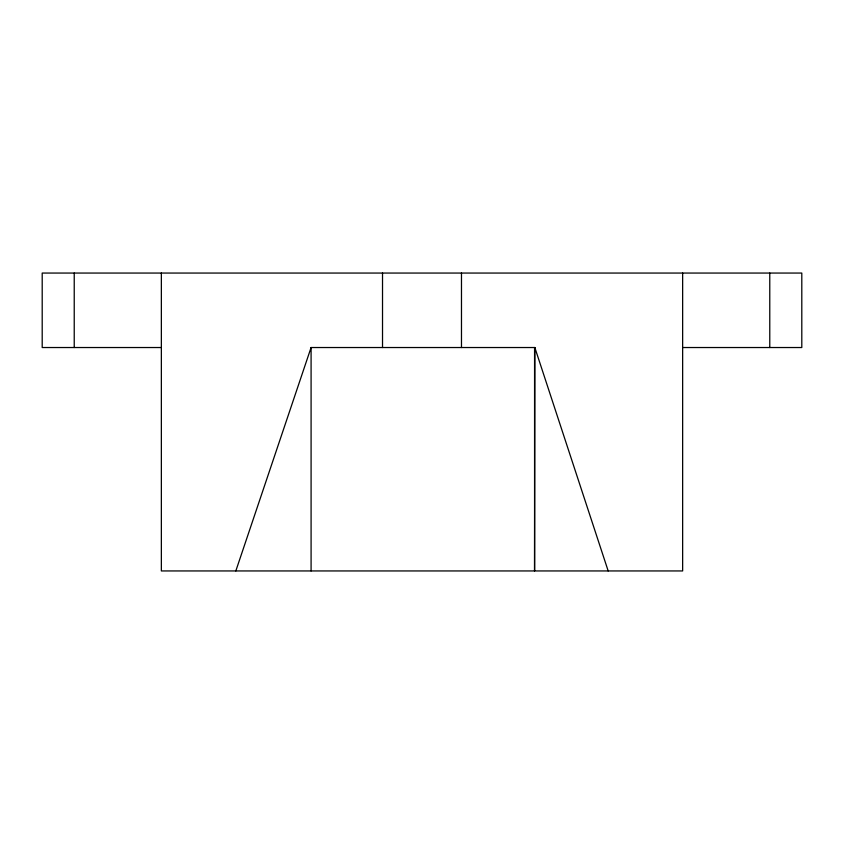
<?xml version="1.0" encoding="UTF-8"?>
<svg xmlns="http://www.w3.org/2000/svg" width="844" height="844" viewBox="0 0 844 844"><rect width="100%" height="100%" fill="white"/><g stroke="black" fill="none" stroke-linecap="round" stroke-linejoin="round"><path stroke-width="1.27" d="M235.824 570.945L311.088 347.528L534.832 347.528L534.568 570.945L534.568 347.528M161.352 347.528L42.2 347.528L42.2 273.055L801.8 273.055L801.8 347.528L682.648 347.528M534.832 347.528L608.176 570.945M769.77 273.055L769.77 347.528M682.648 273.055L682.648 570.945L161.352 570.945L161.352 273.055M461.478 273.055L461.478 347.528M382.522 273.055L382.522 347.528M311.088 347.528L311.088 570.945M74.23 273.055L74.23 347.528"/></g></svg>
